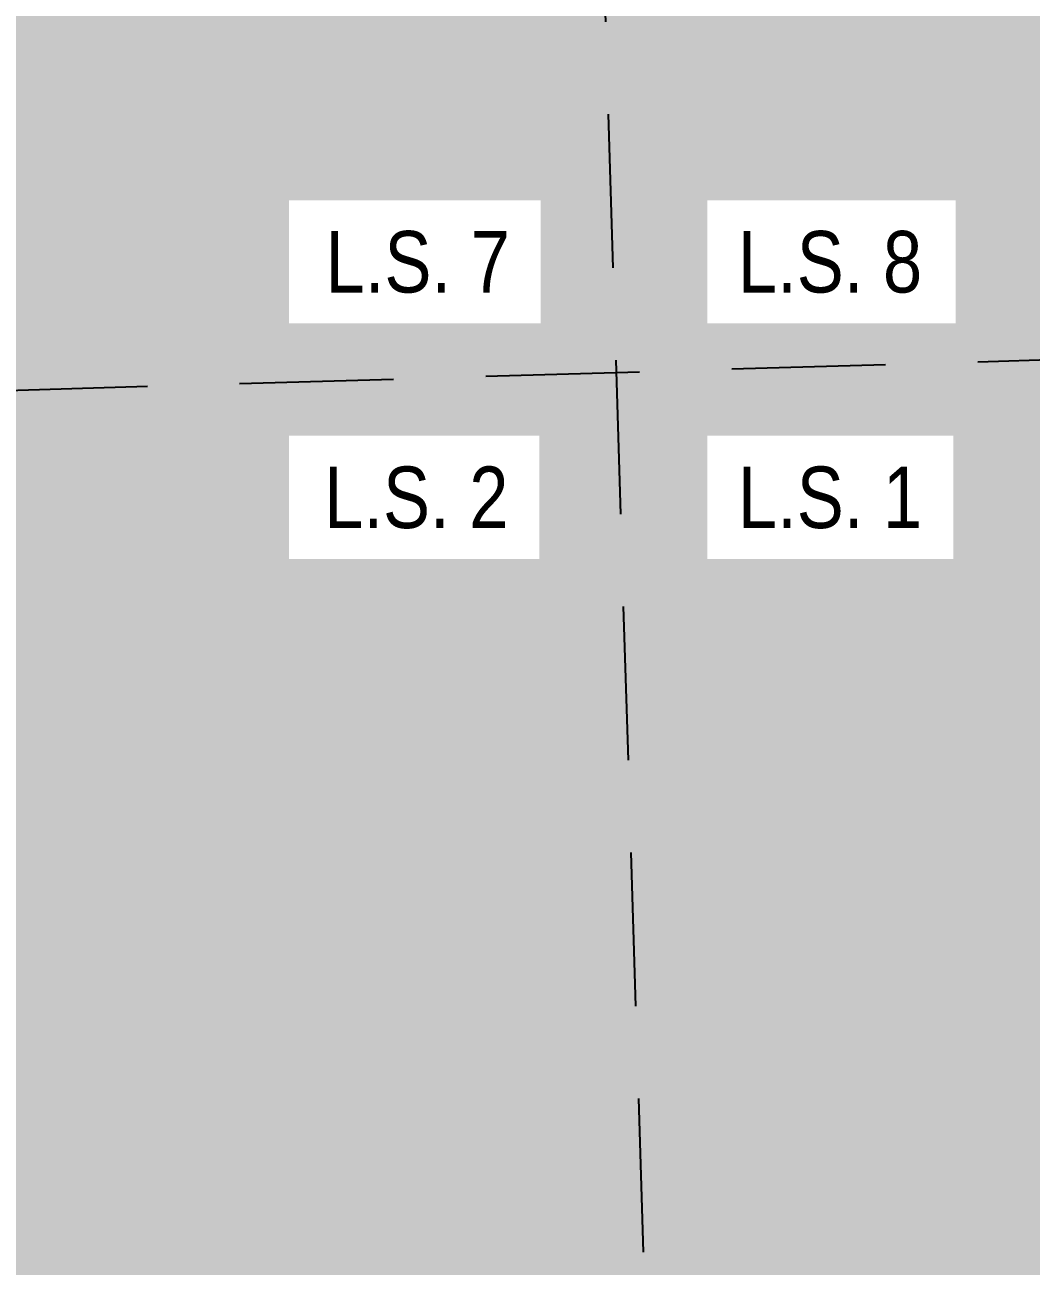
# Model space of a CAD drawing. Extents: x 637633 to 644092, y 5921573 to 5931294.
# Drawn here: x 641516.7 to 641680.2, y 5923542.1 to 5923743.8 of the extents above; entities that cross this region are included whole.
import ezdxf

# ---------------------------------------------------------------- set-up
doc = ezdxf.new("R2010")
doc.units = 0
doc.header["$LTSCALE"] = 5
doc.linetypes.add('foc-LSD', pattern=[8, 5, -3])
doc.layers.add('L-SECTION-LSD', color=7, linetype='foc-LSD')
doc.layers.add('P-PROPOSED-H', color=21, linetype='Continuous')
doc.styles.add('100L', font='ARIALN.TTF', dxfattribs={"height": 11})

msp = doc.modelspace()

# ---------------------------------------------------------------- hatches: boundary and pattern name
at = {"layer": 'P-PROPOSED-H'}
h = msp.add_hatch(color=256, dxfattribs=at)
h.dxf.hatch_style = 1
h.paths.add_polyline_path([(641575.842, 5924892.859), (641172.703, 5924880.928), (640366.426, 5924857.044), (640390.144, 5924053.072), (641197.003, 5924077.069), (641221.295, 5923273.444), (642028.851, 5923297.334), (642003.927, 5924101.068), (641600.465, 5924089.068)])

# ---------------------------------------------------------------- linework, layer by layer
at = {"layer": 'L-SECTION-LSD'}
for p, q in [((641600.465, 5924089.068), (641625.073, 5923285.389)), ((642016.383, 5923699.201), (641209.149, 5923675.256))]:
    msp.add_line(p, q, dxfattribs=at)

# ---------------------------------------------------------------- next in the draw order: texts
at = {"layer": 'L-SECTION-LSD', "attachment_point": 1, "style": '100L', "bg_fill": 2}
for s, width, insert, char_height in [('\\pxqr;L.S. 7', 30.87195, (641564.618, 5923710.259), 9.99724), ('L.S. 8', 30.39275, (641632.559, 5923710.259), 9.9972), ('\\pxqr;L.S. 2', 30.64496, (641564.618, 5923671.985), 9.99724), ('L.S. 1', 29.98291, (641632.559, 5923671.985), 9.9972)]:
    msp.add_mtext_dynamic_manual_height_columns(s, width=width, gutter_width=54.985, heights=[0], dxfattribs=dict(at, insert=insert, char_height=char_height))

doc.saveas('drawing.dxf')
